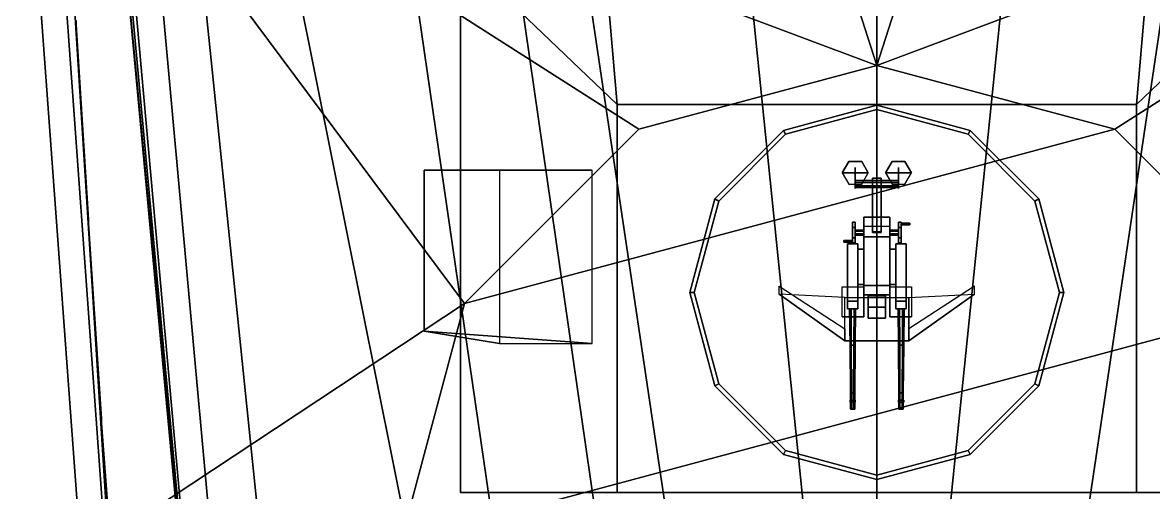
# Model space of a CAD drawing. Header units: millimetres. Extents: x -12 to 12, y -117 to 93.
# Drawn here: x -9.87 to 3.19, y -43.46 to -38.03 of the extents above; entities that cross this region are included whole.
import ezdxf

# ---------------------------------------------------------------- set-up
doc = ezdxf.new("R2010")
doc.units = ezdxf.units.MM
doc.header["$MEASUREMENT"] = 0
for name, color, linetype in [('barrel', 1, 'Continuous'), ('railings', 6, 'Continuous'), ('sleeve', 5, 'Continuous'), ('supersctucture', 3, 'Continuous'), ('turret', 2, 'Continuous')]:
    doc.layers.add(name, color=color, linetype=linetype)

msp = doc.modelspace()

# ---------------------------------------------------------------- linework, layer by layer
for points in [[(-9.87, -34.99, 5.92), (-9.87, -34.99, 5.72), (-9.21, -44, 5.72), (-9.21, -44, 5.92)], [(-9.87, -34.99, 5.72), (-9.57, -34.99, 4.67), (-8.92, -44, 4.67), (-9.21, -44, 5.72)], [(-9.45, -34.99, 6.25), (-9.87, -34.99, 5.92), (-9.21, -44, 5.92), (-8.88, -44, 6.3)], [(-9.57, -34.99, 4.67), (-8.82, -34.99, 1.34), (-8.01, -44, 1.34), (-8.92, -44, 4.67)], [(-8.9, -34.99, -0.78), (-8.51, -34.99, -2.42), (-7.69, -44, -1.9), (-8.06, -44, -0.54)], [(-8.9, -34.99, -0.05), (-8.9, -34.99, -0.78), (-8.06, -44, -0.54), (-8.06, -44, 0.14)], [(-8.9, -34.99, 0.39), (-8.9, -34.99, -0.05), (-8.06, -44, 0.14), (-8.05, -44, 0.39)], [(-8.87, -34.99, 0.7), (-8.9, -34.99, 0.39), (-8.05, -44, 0.39), (-8.04, -44, 0.7)], [(-8.82, -34.99, 1.03), (-8.87, -34.99, 0.7), (-8.04, -44, 0.7), (-8.01, -44, 0.95)], [(-8.82, -34.99, 1.34), (-8.82, -34.99, 1.03), (-8.01, -44, 0.95), (-8.01, -44, 1.34)], [(-8.51, -34.99, -2.42), (-8.05, -34.99, -3.36), (-7.12, -44, -3.1), (-7.69, -44, -1.9)], [(-8.05, -34.99, -3.36), (-7.22, -34.99, -4.42), (-5.41, -44, -4.71), (-7.12, -44, -3.1)], [(-7.22, -34.99, -4.42), (-5.72, -34.99, -5.46), (-4.41, -44, -5.73), (-5.41, -44, -4.71)], [(-5.72, -34.99, -5.46), (-4.51, -34.99, -6.11), (-3.21, -44, -6.18), (-4.41, -44, -5.73)], [(-4.51, -34.99, -6.11), (-3.73, -34.99, -6.39), (-2.39, -44, -6.27), (-3.21, -44, -6.18)], [(-3.73, -34.99, -6.39), (-1.73, -34.99, -6.88), (-0.81, -44, -6.98), (-2.39, -44, -6.27)], [(0, -44, -7.11), (-0.81, -44, -6.98), (-1.73, -34.99, -6.88), (0, -34.99, -7.11)], [(0, -34.99, -7.11), (1.73, -34.99, -6.88), (0.81, -44, -6.98), (0, -44, -7.11)], [(2.39, -44, -6.27), (0.81, -44, -6.98), (1.73, -34.99, -6.88), (3.73, -34.99, -6.39)], [(3.21, -44, -6.18), (2.39, -44, -6.27), (3.73, -34.99, -6.39), (4.51, -34.99, -6.11)], [(0, -38.53, 7.41), (-2.75, -39.267, 7.41), (-4.763, -41.28, 7.41), (2.75, -39.267, 7.41)], [(0, -38.53, 6.27), (-2.75, -39.267, 6.28), (-2.75, -39.267, 7.41), (0, -38.53, 7.41)], [(2.75, -39.267, 6.28), (0, -38.53, 6.27), (0, -38.53, 7.41), (2.75, -39.267, 7.41)], [(2.75, -39.267, 7.41), (-4.763, -41.28, 7.41), (-5.5, -44.03, 7.41), (4.763, -41.28, 7.41)], [(-2.75, -39.267, 6.28), (-4.763, -41.28, 6.29), (-4.763, -41.28, 7.41), (-2.75, -39.267, 7.41)], [(4.763, -41.28, 6.29), (2.75, -39.267, 6.28), (2.75, -39.267, 7.41), (4.763, -41.28, 7.41)], [(-4.763, -41.28, 6.29), (-5.5, -44.03, 6.31), (-5.5, -44.03, 7.41), (-4.763, -41.28, 7.41)], [(4.763, -41.28, 7.41), (-5.5, -44.03, 7.41), (-4.763, -46.78, 7.41), (5.5, -44.03, 7.41)]]:
    msp.add_3dface(points)
at = {"layer": 'barrel'}
for points in [[(-0.31, -41.76, 11.38), (-0.295, -41.76, 11.406), (-0.298, -41.34, 11.41), (-0.315, -41.34, 11.38)], [(-0.295, -41.76, 11.354), (-0.31, -41.76, 11.38), (-0.315, -41.34, 11.38), (-0.298, -41.34, 11.35)], [(-0.295, -41.76, 11.634), (-0.31, -41.76, 11.66), (-0.315, -41.34, 11.66), (-0.298, -41.34, 11.63)], [(-0.31, -41.76, 11.66), (-0.295, -41.76, 11.686), (-0.298, -41.34, 11.69), (-0.315, -41.34, 11.66)], [(-0.265, -41.76, 11.354), (-0.295, -41.76, 11.354), (-0.298, -41.34, 11.35), (-0.263, -41.34, 11.35)], [(-0.295, -41.76, 11.406), (-0.265, -41.76, 11.406), (-0.263, -41.34, 11.41), (-0.298, -41.34, 11.41)], [(-0.295, -41.76, 11.686), (-0.265, -41.76, 11.686), (-0.263, -41.34, 11.69), (-0.298, -41.34, 11.69)], [(-0.265, -41.76, 11.634), (-0.295, -41.76, 11.634), (-0.298, -41.34, 11.63), (-0.263, -41.34, 11.63)], [(-0.265, -41.76, 11.406), (-0.25, -41.76, 11.38), (-0.245, -41.34, 11.38), (-0.263, -41.34, 11.41)], [(-0.25, -41.76, 11.38), (-0.265, -41.76, 11.354), (-0.263, -41.34, 11.35), (-0.245, -41.34, 11.38)], [(-0.25, -41.76, 11.66), (-0.265, -41.76, 11.634), (-0.263, -41.34, 11.63), (-0.245, -41.34, 11.66)], [(-0.265, -41.76, 11.686), (-0.25, -41.76, 11.66), (-0.245, -41.34, 11.66), (-0.263, -41.34, 11.69)], [(0.265, -41.76, 11.354), (0.25, -41.76, 11.38), (0.245, -41.34, 11.38), (0.262, -41.34, 11.35)], [(0.25, -41.76, 11.38), (0.265, -41.76, 11.406), (0.262, -41.34, 11.41), (0.245, -41.34, 11.38)], [(0.265, -41.76, 11.634), (0.25, -41.76, 11.66), (0.245, -41.34, 11.66), (0.262, -41.34, 11.63)], [(0.25, -41.76, 11.66), (0.265, -41.76, 11.686), (0.262, -41.34, 11.69), (0.245, -41.34, 11.66)], [(0.265, -41.76, 11.406), (0.295, -41.76, 11.406), (0.297, -41.34, 11.41), (0.262, -41.34, 11.41)], [(0.295, -41.76, 11.354), (0.265, -41.76, 11.354), (0.262, -41.34, 11.35), (0.297, -41.34, 11.35)], [(0.265, -41.76, 11.686), (0.295, -41.76, 11.686), (0.297, -41.34, 11.69), (0.262, -41.34, 11.69)], [(0.295, -41.76, 11.634), (0.265, -41.76, 11.634), (0.262, -41.34, 11.63), (0.297, -41.34, 11.63)], [(0.31, -41.76, 11.38), (0.295, -41.76, 11.354), (0.297, -41.34, 11.35), (0.315, -41.34, 11.38)], [(0.295, -41.76, 11.406), (0.31, -41.76, 11.38), (0.315, -41.34, 11.38), (0.297, -41.34, 11.41)], [(0.31, -41.76, 11.66), (0.295, -41.76, 11.634), (0.297, -41.34, 11.63), (0.315, -41.34, 11.66)], [(0.295, -41.76, 11.686), (0.31, -41.76, 11.66), (0.315, -41.34, 11.66), (0.297, -41.34, 11.69)], [(-0.295, -41.76, 11.406), (-0.31, -41.76, 11.38), (-0.305, -42.31, 11.38), (-0.293, -42.31, 11.402)], [(-0.31, -41.76, 11.38), (-0.295, -41.76, 11.354), (-0.293, -42.31, 11.358), (-0.305, -42.31, 11.38)], [(-0.31, -41.76, 11.66), (-0.295, -41.76, 11.634), (-0.293, -42.31, 11.638), (-0.305, -42.31, 11.66)], [(-0.295, -41.76, 11.686), (-0.31, -41.76, 11.66), (-0.305, -42.31, 11.66), (-0.293, -42.31, 11.682)], [(-0.295, -41.76, 11.354), (-0.265, -41.76, 11.354), (-0.268, -42.31, 11.358), (-0.293, -42.31, 11.358)], [(-0.265, -41.76, 11.406), (-0.295, -41.76, 11.406), (-0.293, -42.31, 11.402), (-0.268, -42.31, 11.402)], [(-0.265, -41.76, 11.686), (-0.295, -41.76, 11.686), (-0.293, -42.31, 11.682), (-0.268, -42.31, 11.682)], [(-0.295, -41.76, 11.634), (-0.265, -41.76, 11.634), (-0.268, -42.31, 11.638), (-0.293, -42.31, 11.638)], [(-0.25, -41.76, 11.38), (-0.265, -41.76, 11.406), (-0.268, -42.31, 11.402), (-0.255, -42.31, 11.38)], [(-0.265, -41.76, 11.354), (-0.25, -41.76, 11.38), (-0.255, -42.31, 11.38), (-0.268, -42.31, 11.358)], [(-0.265, -41.76, 11.634), (-0.25, -41.76, 11.66), (-0.255, -42.31, 11.66), (-0.268, -42.31, 11.638)], [(-0.25, -41.76, 11.66), (-0.265, -41.76, 11.686), (-0.268, -42.31, 11.682), (-0.255, -42.31, 11.66)], [(0.25, -41.76, 11.38), (0.265, -41.76, 11.354), (0.267, -42.31, 11.358), (0.255, -42.31, 11.38)], [(0.265, -41.76, 11.406), (0.25, -41.76, 11.38), (0.255, -42.31, 11.38), (0.267, -42.31, 11.402)], [(0.25, -41.76, 11.66), (0.265, -41.76, 11.634), (0.267, -42.31, 11.638), (0.255, -42.31, 11.66)], [(0.265, -41.76, 11.686), (0.25, -41.76, 11.66), (0.255, -42.31, 11.66), (0.267, -42.31, 11.682)], [(0.295, -41.76, 11.406), (0.265, -41.76, 11.406), (0.267, -42.31, 11.402), (0.292, -42.31, 11.402)], [(0.265, -41.76, 11.354), (0.295, -41.76, 11.354), (0.292, -42.31, 11.358), (0.267, -42.31, 11.358)], [(0.295, -41.76, 11.686), (0.265, -41.76, 11.686), (0.267, -42.31, 11.682), (0.292, -42.31, 11.682)], [(0.265, -41.76, 11.634), (0.295, -41.76, 11.634), (0.292, -42.31, 11.638), (0.267, -42.31, 11.638)], [(0.295, -41.76, 11.354), (0.31, -41.76, 11.38), (0.305, -42.31, 11.38), (0.292, -42.31, 11.358)], [(0.31, -41.76, 11.38), (0.295, -41.76, 11.406), (0.292, -42.31, 11.402), (0.305, -42.31, 11.38)], [(0.295, -41.76, 11.634), (0.31, -41.76, 11.66), (0.305, -42.31, 11.66), (0.292, -42.31, 11.638)], [(0.31, -41.76, 11.66), (0.295, -41.76, 11.686), (0.292, -42.31, 11.682), (0.305, -42.31, 11.66)], [(-0.305, -42.5, 11.38), (-0.293, -42.5, 11.402), (-0.293, -42.31, 11.402), (-0.305, -42.31, 11.38)], [(-0.293, -42.5, 11.358), (-0.305, -42.5, 11.38), (-0.305, -42.31, 11.38), (-0.293, -42.31, 11.358)], [(-0.293, -42.5, 11.638), (-0.305, -42.5, 11.66), (-0.305, -42.31, 11.66), (-0.293, -42.31, 11.638)], [(-0.305, -42.5, 11.66), (-0.293, -42.5, 11.682), (-0.293, -42.31, 11.682), (-0.305, -42.31, 11.66)], [(-0.268, -42.5, 11.358), (-0.293, -42.5, 11.358), (-0.293, -42.31, 11.358), (-0.268, -42.31, 11.358)], [(-0.293, -42.5, 11.402), (-0.268, -42.5, 11.402), (-0.268, -42.31, 11.402), (-0.293, -42.31, 11.402)], [(-0.293, -42.5, 11.682), (-0.268, -42.5, 11.682), (-0.268, -42.31, 11.682), (-0.293, -42.31, 11.682)], [(-0.268, -42.5, 11.638), (-0.293, -42.5, 11.638), (-0.293, -42.31, 11.638), (-0.268, -42.31, 11.638)], [(-0.268, -42.5, 11.402), (-0.255, -42.5, 11.38), (-0.255, -42.31, 11.38), (-0.268, -42.31, 11.402)], [(-0.255, -42.5, 11.38), (-0.268, -42.5, 11.358), (-0.268, -42.31, 11.358), (-0.255, -42.31, 11.38)], [(-0.255, -42.5, 11.66), (-0.268, -42.5, 11.638), (-0.268, -42.31, 11.638), (-0.255, -42.31, 11.66)], [(-0.268, -42.5, 11.682), (-0.255, -42.5, 11.66), (-0.255, -42.31, 11.66), (-0.268, -42.31, 11.682)], [(0.267, -42.5, 11.358), (0.255, -42.5, 11.38), (0.255, -42.31, 11.38), (0.267, -42.31, 11.358)], [(0.255, -42.5, 11.38), (0.267, -42.5, 11.402), (0.267, -42.31, 11.402), (0.255, -42.31, 11.38)], [(0.267, -42.5, 11.638), (0.255, -42.5, 11.66), (0.255, -42.31, 11.66), (0.267, -42.31, 11.638)], [(0.255, -42.5, 11.66), (0.267, -42.5, 11.682), (0.267, -42.31, 11.682), (0.255, -42.31, 11.66)], [(0.267, -42.5, 11.402), (0.292, -42.5, 11.402), (0.292, -42.31, 11.402), (0.267, -42.31, 11.402)], [(0.292, -42.5, 11.358), (0.267, -42.5, 11.358), (0.267, -42.31, 11.358), (0.292, -42.31, 11.358)], [(0.267, -42.5, 11.682), (0.292, -42.5, 11.682), (0.292, -42.31, 11.682), (0.267, -42.31, 11.682)], [(0.292, -42.5, 11.638), (0.267, -42.5, 11.638), (0.267, -42.31, 11.638), (0.292, -42.31, 11.638)], [(0.305, -42.5, 11.38), (0.292, -42.5, 11.358), (0.292, -42.31, 11.358), (0.305, -42.31, 11.38)], [(0.292, -42.5, 11.402), (0.305, -42.5, 11.38), (0.305, -42.31, 11.38), (0.292, -42.31, 11.402)], [(0.305, -42.5, 11.66), (0.292, -42.5, 11.638), (0.292, -42.31, 11.638), (0.305, -42.31, 11.66)], [(0.292, -42.5, 11.682), (0.305, -42.5, 11.66), (0.305, -42.31, 11.66), (0.292, -42.31, 11.682)], [(-0.31, -42.42, 11.38), (-0.295, -42.42, 11.406), (-0.295, -42.395, 11.406), (-0.31, -42.395, 11.38)], [(-0.295, -42.395, 11.406), (-0.265, -42.395, 11.406), (-0.25, -42.395, 11.38), (-0.31, -42.395, 11.38)], [(-0.295, -42.42, 11.354), (-0.31, -42.42, 11.38), (-0.31, -42.395, 11.38), (-0.295, -42.395, 11.354)], [(-0.31, -42.395, 11.38), (-0.25, -42.395, 11.38), (-0.265, -42.395, 11.354), (-0.295, -42.395, 11.354)], [(-0.31, -42.395, 11.66), (-0.25, -42.395, 11.66), (-0.265, -42.395, 11.634), (-0.295, -42.395, 11.634)], [(-0.295, -42.42, 11.634), (-0.31, -42.42, 11.66), (-0.31, -42.395, 11.66), (-0.295, -42.395, 11.634)], [(-0.295, -42.395, 11.686), (-0.265, -42.395, 11.686), (-0.25, -42.395, 11.66), (-0.31, -42.395, 11.66)], [(-0.31, -42.42, 11.66), (-0.295, -42.42, 11.686), (-0.295, -42.395, 11.686), (-0.31, -42.395, 11.66)], [(-0.31, -42.42, 11.38), (-0.25, -42.42, 11.38), (-0.265, -42.42, 11.406), (-0.295, -42.42, 11.406)], [(-0.295, -42.42, 11.354), (-0.265, -42.42, 11.354), (-0.25, -42.42, 11.38), (-0.31, -42.42, 11.38)], [(-0.295, -42.42, 11.634), (-0.265, -42.42, 11.634), (-0.25, -42.42, 11.66), (-0.31, -42.42, 11.66)], [(-0.31, -42.42, 11.66), (-0.25, -42.42, 11.66), (-0.265, -42.42, 11.686), (-0.295, -42.42, 11.686)], [(-0.265, -42.42, 11.354), (-0.295, -42.42, 11.354), (-0.295, -42.395, 11.354), (-0.265, -42.395, 11.354)], [(-0.295, -42.42, 11.406), (-0.265, -42.42, 11.406), (-0.265, -42.395, 11.406), (-0.295, -42.395, 11.406)], [(-0.295, -42.42, 11.686), (-0.265, -42.42, 11.686), (-0.265, -42.395, 11.686), (-0.295, -42.395, 11.686)], [(-0.265, -42.42, 11.634), (-0.295, -42.42, 11.634), (-0.295, -42.395, 11.634), (-0.265, -42.395, 11.634)], [(-0.265, -42.42, 11.406), (-0.25, -42.42, 11.38), (-0.25, -42.395, 11.38), (-0.265, -42.395, 11.406)], [(-0.25, -42.42, 11.38), (-0.265, -42.42, 11.354), (-0.265, -42.395, 11.354), (-0.25, -42.395, 11.38)], [(-0.25, -42.42, 11.66), (-0.265, -42.42, 11.634), (-0.265, -42.395, 11.634), (-0.25, -42.395, 11.66)], [(-0.265, -42.42, 11.686), (-0.25, -42.42, 11.66), (-0.25, -42.395, 11.66), (-0.265, -42.395, 11.686)], [(0.25, -42.395, 11.38), (0.31, -42.395, 11.38), (0.295, -42.395, 11.354), (0.265, -42.395, 11.354)], [(0.265, -42.42, 11.354), (0.25, -42.42, 11.38), (0.25, -42.395, 11.38), (0.265, -42.395, 11.354)], [(0.265, -42.395, 11.406), (0.295, -42.395, 11.406), (0.31, -42.395, 11.38), (0.25, -42.395, 11.38)], [(0.25, -42.42, 11.38), (0.265, -42.42, 11.406), (0.265, -42.395, 11.406), (0.25, -42.395, 11.38)], [(0.265, -42.42, 11.634), (0.25, -42.42, 11.66), (0.25, -42.395, 11.66), (0.265, -42.395, 11.634)], [(0.25, -42.395, 11.66), (0.31, -42.395, 11.66), (0.295, -42.395, 11.634), (0.265, -42.395, 11.634)], [(0.25, -42.42, 11.66), (0.265, -42.42, 11.686), (0.265, -42.395, 11.686), (0.25, -42.395, 11.66)], [(0.265, -42.395, 11.686), (0.295, -42.395, 11.686), (0.31, -42.395, 11.66), (0.25, -42.395, 11.66)], [(0.265, -42.42, 11.354), (0.295, -42.42, 11.354), (0.31, -42.42, 11.38), (0.25, -42.42, 11.38)], [(0.25, -42.42, 11.38), (0.31, -42.42, 11.38), (0.295, -42.42, 11.406), (0.265, -42.42, 11.406)], [(0.265, -42.42, 11.634), (0.295, -42.42, 11.634), (0.31, -42.42, 11.66), (0.25, -42.42, 11.66)], [(0.25, -42.42, 11.66), (0.31, -42.42, 11.66), (0.295, -42.42, 11.686), (0.265, -42.42, 11.686)], [(0.265, -42.42, 11.406), (0.295, -42.42, 11.406), (0.295, -42.395, 11.406), (0.265, -42.395, 11.406)], [(0.295, -42.42, 11.354), (0.265, -42.42, 11.354), (0.265, -42.395, 11.354), (0.295, -42.395, 11.354)], [(0.265, -42.42, 11.686), (0.295, -42.42, 11.686), (0.295, -42.395, 11.686), (0.265, -42.395, 11.686)], [(0.295, -42.42, 11.634), (0.265, -42.42, 11.634), (0.265, -42.395, 11.634), (0.295, -42.395, 11.634)], [(0.31, -42.42, 11.38), (0.295, -42.42, 11.354), (0.295, -42.395, 11.354), (0.31, -42.395, 11.38)], [(0.295, -42.42, 11.406), (0.31, -42.42, 11.38), (0.31, -42.395, 11.38), (0.295, -42.395, 11.406)], [(0.31, -42.42, 11.66), (0.295, -42.42, 11.634), (0.295, -42.395, 11.634), (0.31, -42.395, 11.66)], [(0.295, -42.42, 11.686), (0.31, -42.42, 11.66), (0.31, -42.395, 11.66), (0.295, -42.395, 11.686)], [(-0.305, -42.5, 11.38), (-0.255, -42.5, 11.38), (-0.268, -42.5, 11.402), (-0.293, -42.5, 11.402)], [(-0.293, -42.5, 11.358), (-0.268, -42.5, 11.358), (-0.255, -42.5, 11.38), (-0.305, -42.5, 11.38)], [(-0.293, -42.5, 11.638), (-0.268, -42.5, 11.638), (-0.255, -42.5, 11.66), (-0.305, -42.5, 11.66)], [(-0.305, -42.5, 11.66), (-0.255, -42.5, 11.66), (-0.268, -42.5, 11.682), (-0.293, -42.5, 11.682)], [(0.267, -42.5, 11.358), (0.292, -42.5, 11.358), (0.305, -42.5, 11.38), (0.255, -42.5, 11.38)], [(0.255, -42.5, 11.38), (0.305, -42.5, 11.38), (0.292, -42.5, 11.402), (0.267, -42.5, 11.402)], [(0.267, -42.5, 11.638), (0.292, -42.5, 11.638), (0.305, -42.5, 11.66), (0.255, -42.5, 11.66)], [(0.255, -42.5, 11.66), (0.305, -42.5, 11.66), (0.292, -42.5, 11.682), (0.267, -42.5, 11.682)]]:
    msp.add_3dface(points, dxfattribs=at)
at = {"layer": 'railings'}
for points in [[(-9.25, -38.06, 7.45), (-9.25, -38.01, 7.45), (-9.25, -38.01, 6.27), (-9.25, -38.06, 6.27)], [(-9.25, -38.06, 6.27), (-9.25, -38.01, 6.27), (-9.25, -38.01, 7.45), (-9.25, -38.06, 7.45)], [(-9.11, -40.31, 7.41), (-9.11, -40.31, 7.46), (-9.25, -38.06, 7.45), (-9.25, -38.06, 7.4)], [(-9.25, -38.06, 7.4), (-9.25, -38.06, 7.45), (-9.11, -40.31, 7.46), (-9.11, -40.31, 7.41)], [(-9.25, -38.06, 6.88), (-9.25, -38.06, 6.93), (-9.11, -40.31, 6.94), (-9.11, -40.31, 6.89)], [(-9.11, -40.31, 6.89), (-9.11, -40.31, 6.94), (-9.25, -38.06, 6.93), (-9.25, -38.06, 6.88)], [(-9.11, -40.36, 7.46), (-9.11, -40.31, 7.46), (-9.11, -40.31, 6.28), (-9.11, -40.36, 6.28)], [(-9.11, -40.36, 6.28), (-9.11, -40.31, 6.28), (-9.11, -40.31, 7.46), (-9.11, -40.36, 7.46)], [(-8.96, -42.61, 7.42), (-8.96, -42.61, 7.47), (-9.11, -40.36, 7.46), (-9.11, -40.36, 7.41)], [(-9.11, -40.36, 7.41), (-9.11, -40.36, 7.46), (-8.96, -42.61, 7.47), (-8.96, -42.61, 7.42)], [(-9.11, -40.36, 6.89), (-9.11, -40.36, 6.94), (-8.96, -42.61, 6.95), (-8.96, -42.61, 6.9)], [(-8.96, -42.61, 6.9), (-8.96, -42.61, 6.95), (-9.11, -40.36, 6.94), (-9.11, -40.36, 6.89)], [(-8.96, -42.66, 7.47), (-8.96, -42.61, 7.47), (-8.96, -42.61, 6.29), (-8.96, -42.66, 6.29)], [(-8.96, -42.66, 6.29), (-8.96, -42.61, 6.29), (-8.96, -42.61, 7.47), (-8.96, -42.66, 7.47)], [(-8.79, -44.91, 7.44), (-8.79, -44.91, 7.49), (-8.96, -42.66, 7.47), (-8.96, -42.66, 7.42)], [(-8.96, -42.66, 7.42), (-8.96, -42.66, 7.47), (-8.79, -44.91, 7.49), (-8.79, -44.91, 7.44)], [(-8.96, -42.66, 6.9), (-8.96, -42.66, 6.95), (-8.79, -44.91, 6.97), (-8.79, -44.91, 6.92)], [(-8.79, -44.91, 6.92), (-8.79, -44.91, 6.97), (-8.96, -42.66, 6.95), (-8.96, -42.66, 6.9)]]:
    msp.add_3dface(points, dxfattribs=at)
at = {"layer": 'sleeve'}
for points in [[(-0.25, -40.4, 11.804), (-0.25, -40.34, 11.7), (-0.28, -40.34, 11.7), (-0.28, -40.4, 11.804)], [(-0.28, -40.52, 11.596), (-0.28, -40.4, 11.804), (-0.28, -40.34, 11.7), (-0.28, -40.4, 11.596)], [(-0.25, -40.34, 11.7), (-0.25, -40.4, 11.596), (-0.28, -40.4, 11.596), (-0.28, -40.34, 11.7)], [(-0.25, -40.4, 11.596), (-0.25, -40.34, 11.7), (-0.25, -40.4, 11.804), (-0.25, -40.52, 11.596)], [(0.25, -40.34, 11.7), (0.25, -40.4, 11.804), (0.28, -40.4, 11.804), (0.28, -40.34, 11.7)], [(0.25, -40.4, 11.596), (0.25, -40.34, 11.7), (0.28, -40.34, 11.7), (0.28, -40.4, 11.596)], [(0.25, -40.4, 11.596), (0.25, -40.52, 11.804), (0.25, -40.4, 11.804), (0.25, -40.34, 11.7)], [(0.28, -40.34, 11.7), (0.28, -40.4, 11.804), (0.28, -40.52, 11.804), (0.28, -40.4, 11.596)], [(0.28, -40.35, 11.7), (0.28, -40.36, 11.71), (0.38, -40.36, 11.71), (0.38, -40.35, 11.7)], [(0.28, -40.36, 11.69), (0.28, -40.35, 11.7), (0.38, -40.35, 11.7), (0.38, -40.36, 11.69)], [(0.28, -40.36, 11.71), (0.28, -40.37, 11.7), (0.38, -40.37, 11.7), (0.38, -40.36, 11.71)], [(0.28, -40.37, 11.7), (0.28, -40.36, 11.69), (0.38, -40.36, 11.69), (0.38, -40.37, 11.7)], [(0.38, -40.35, 11.7), (0.38, -40.36, 11.71), (0.38, -40.37, 11.7), (0.38, -40.36, 11.69)], [(-0.25, -40.52, 11.804), (-0.25, -40.4, 11.804), (-0.28, -40.4, 11.804), (-0.28, -40.52, 11.804)], [(-0.25, -40.4, 11.596), (-0.25, -40.52, 11.596), (-0.28, -40.52, 11.596), (-0.28, -40.4, 11.596)], [(-0.28, -40.58, 11.7), (-0.28, -40.52, 11.804), (-0.28, -40.4, 11.804), (-0.28, -40.52, 11.596)], [(-0.25, -40.52, 11.596), (-0.25, -40.4, 11.804), (-0.25, -40.52, 11.804), (-0.25, -40.58, 11.7)], [(-0.15, -40.43, 11.7), (-0.15, -40.445, 11.674), (-0.25, -40.445, 11.674), (-0.25, -40.43, 11.7)], [(-0.15, -40.445, 11.726), (-0.15, -40.43, 11.7), (-0.25, -40.43, 11.7), (-0.25, -40.445, 11.726)], [(-0.15, -40.445, 11.674), (-0.15, -40.475, 11.674), (-0.25, -40.475, 11.674), (-0.25, -40.445, 11.674)], [(-0.15, -40.475, 11.726), (-0.15, -40.445, 11.726), (-0.25, -40.445, 11.726), (-0.25, -40.475, 11.726)], [(-0.15, -40.475, 11.674), (-0.15, -40.49, 11.7), (-0.25, -40.49, 11.7), (-0.25, -40.475, 11.674)], [(-0.15, -40.49, 11.7), (-0.15, -40.475, 11.726), (-0.25, -40.475, 11.726), (-0.25, -40.49, 11.7)], [(-0.15, -41.431, 11.245), (-0.15, -41.085, 10.899), (-0.15, -40.42, 11.2), (-0.15, -40.42, 11.245)], [(-0.15, -41.43, 11.735), (-0.15, -41.431, 11.245), (-0.15, -40.42, 11.245), (-0.15, -40.42, 11.735)], [(0.15, -41.431, 11.245), (0.15, -41.085, 10.899), (0.15, -40.42, 11.2), (0.15, -40.42, 11.245)], [(0.15, -41.43, 11.735), (0.15, -41.431, 11.245), (0.15, -40.42, 11.245), (0.15, -40.42, 11.735)], [(0.15, -40.43, 11.7), (0.15, -40.445, 11.726), (0.25, -40.445, 11.726), (0.25, -40.43, 11.7)], [(0.15, -40.445, 11.674), (0.15, -40.43, 11.7), (0.25, -40.43, 11.7), (0.25, -40.445, 11.674)], [(0.15, -40.445, 11.726), (0.15, -40.475, 11.726), (0.25, -40.475, 11.726), (0.25, -40.445, 11.726)], [(0.15, -40.475, 11.674), (0.15, -40.445, 11.674), (0.25, -40.445, 11.674), (0.25, -40.475, 11.674)], [(0.15, -40.475, 11.726), (0.15, -40.49, 11.7), (0.25, -40.49, 11.7), (0.25, -40.475, 11.726)], [(0.15, -40.49, 11.7), (0.15, -40.475, 11.674), (0.25, -40.475, 11.674), (0.25, -40.49, 11.7)], [(0.25, -40.4, 11.804), (0.25, -40.52, 11.804), (0.28, -40.52, 11.804), (0.28, -40.4, 11.804)], [(0.25, -40.52, 11.596), (0.25, -40.4, 11.596), (0.28, -40.4, 11.596), (0.28, -40.52, 11.596)], [(0.25, -40.52, 11.596), (0.25, -40.58, 11.7), (0.25, -40.52, 11.804), (0.25, -40.4, 11.596)], [(0.28, -40.4, 11.596), (0.28, -40.52, 11.804), (0.28, -40.58, 11.7), (0.28, -40.52, 11.596)], [(-0.38, -40.57, 11.7), (-0.38, -40.56, 11.71), (-0.38, -40.55, 11.7), (-0.38, -40.56, 11.69)], [(-0.28, -40.55, 11.7), (-0.28, -40.56, 11.69), (-0.38, -40.56, 11.69), (-0.38, -40.55, 11.7)], [(-0.28, -40.56, 11.71), (-0.28, -40.55, 11.7), (-0.38, -40.55, 11.7), (-0.38, -40.56, 11.71)], [(-0.28, -40.56, 11.69), (-0.28, -40.57, 11.7), (-0.38, -40.57, 11.7), (-0.38, -40.56, 11.69)], [(-0.28, -40.57, 11.7), (-0.28, -40.56, 11.71), (-0.38, -40.56, 11.71), (-0.38, -40.57, 11.7)], [(-0.34, -40.59, 11.45), (-0.34, -40.59, 11.3), (-0.34, -41.25, 11.3), (-0.34, -41.25, 11.45)], [(-0.22, -40.59, 11.45), (-0.22, -40.59, 11.3), (-0.34, -40.59, 11.3), (-0.34, -40.59, 11.45)], [(-0.34, -41.25, 11.3), (-0.34, -40.59, 11.3), (-0.22, -40.59, 11.3), (-0.22, -41.25, 11.3)], [(-0.22, -41.25, 11.45), (-0.22, -40.59, 11.45), (-0.34, -40.59, 11.45), (-0.34, -41.25, 11.45)], [(-0.22, -41.25, 11.73), (-0.22, -40.59, 11.73), (-0.34, -40.59, 11.73), (-0.34, -41.25, 11.73)], [(-0.34, -41.25, 11.58), (-0.34, -40.59, 11.58), (-0.22, -40.59, 11.58), (-0.22, -41.25, 11.58)], [(-0.22, -40.59, 11.73), (-0.22, -40.59, 11.58), (-0.34, -40.59, 11.58), (-0.34, -40.59, 11.73)], [(-0.34, -40.59, 11.73), (-0.34, -40.59, 11.58), (-0.34, -41.25, 11.58), (-0.34, -41.25, 11.73)], [(-0.25, -40.58, 11.7), (-0.25, -40.52, 11.804), (-0.28, -40.52, 11.804), (-0.28, -40.58, 11.7)], [(-0.25, -40.52, 11.596), (-0.25, -40.58, 11.7), (-0.28, -40.58, 11.7), (-0.28, -40.52, 11.596)], [(-0.22, -41.25, 11.3), (-0.22, -40.59, 11.3), (-0.22, -40.59, 11.45), (-0.22, -41.25, 11.45)], [(-0.22, -41.25, 11.58), (-0.22, -40.59, 11.58), (-0.22, -40.59, 11.73), (-0.22, -41.25, 11.73)], [(0.34, -41.25, 11.45), (0.34, -40.59, 11.45), (0.22, -40.59, 11.45), (0.22, -41.25, 11.45)], [(0.22, -41.25, 11.3), (0.22, -40.59, 11.3), (0.34, -40.59, 11.3), (0.34, -41.25, 11.3)], [(0.34, -40.59, 11.45), (0.34, -40.59, 11.3), (0.22, -40.59, 11.3), (0.22, -40.59, 11.45)], [(0.22, -40.59, 11.45), (0.22, -40.59, 11.3), (0.22, -41.25, 11.3), (0.22, -41.25, 11.45)], [(0.34, -41.25, 11.73), (0.34, -40.59, 11.73), (0.22, -40.59, 11.73), (0.22, -41.25, 11.73)], [(0.22, -41.25, 11.58), (0.22, -40.59, 11.58), (0.34, -40.59, 11.58), (0.34, -41.25, 11.58)], [(0.22, -40.59, 11.73), (0.22, -40.59, 11.58), (0.22, -41.25, 11.58), (0.22, -41.25, 11.73)], [(0.34, -40.59, 11.73), (0.34, -40.59, 11.58), (0.22, -40.59, 11.58), (0.22, -40.59, 11.73)], [(0.25, -40.52, 11.804), (0.25, -40.58, 11.7), (0.28, -40.58, 11.7), (0.28, -40.52, 11.804)], [(0.25, -40.58, 11.7), (0.25, -40.52, 11.596), (0.28, -40.52, 11.596), (0.28, -40.58, 11.7)], [(0.34, -41.25, 11.3), (0.34, -40.59, 11.3), (0.34, -40.59, 11.45), (0.34, -41.25, 11.45)], [(0.34, -41.25, 11.58), (0.34, -40.59, 11.58), (0.34, -40.59, 11.73), (0.34, -41.25, 11.73)], [(-0.15, -40.65, 11.43), (-0.15, -40.65, 11.32), (-0.22, -40.65, 11.32), (-0.22, -40.65, 11.43)], [(-0.22, -41.06, 11.32), (-0.22, -40.65, 11.32), (-0.15, -40.65, 11.32), (-0.15, -41.06, 11.32)], [(-0.15, -41.06, 11.43), (-0.15, -40.65, 11.43), (-0.22, -40.65, 11.43), (-0.22, -41.06, 11.43)], [(-0.15, -41.06, 11.71), (-0.15, -40.65, 11.71), (-0.22, -40.65, 11.71), (-0.22, -41.06, 11.71)], [(-0.22, -41.06, 11.6), (-0.22, -40.65, 11.6), (-0.15, -40.65, 11.6), (-0.15, -41.06, 11.6)], [(-0.15, -40.65, 11.71), (-0.15, -40.65, 11.6), (-0.22, -40.65, 11.6), (-0.22, -40.65, 11.71)], [(0.22, -40.65, 11.43), (0.22, -40.65, 11.32), (0.15, -40.65, 11.32), (0.15, -40.65, 11.43)], [(0.15, -41.06, 11.32), (0.15, -40.65, 11.32), (0.22, -40.65, 11.32), (0.22, -41.06, 11.32)], [(0.22, -41.06, 11.43), (0.22, -40.65, 11.43), (0.15, -40.65, 11.43), (0.15, -41.06, 11.43)], [(0.22, -41.06, 11.71), (0.22, -40.65, 11.71), (0.15, -40.65, 11.71), (0.15, -41.06, 11.71)], [(0.15, -41.06, 11.6), (0.15, -40.65, 11.6), (0.22, -40.65, 11.6), (0.22, -41.06, 11.6)], [(0.22, -40.65, 11.71), (0.22, -40.65, 11.6), (0.15, -40.65, 11.6), (0.15, -40.65, 11.71)], [(-0.4, -41.431, 11.245), (-0.4, -41.085, 10.899), (-0.15, -41.085, 10.899), (-0.15, -41.431, 11.245)], [(-0.22, -41.06, 11.43), (-0.22, -41.06, 11.32), (-0.15, -41.06, 11.32), (-0.15, -41.06, 11.43)], [(-0.22, -41.06, 11.71), (-0.22, -41.06, 11.6), (-0.15, -41.06, 11.6), (-0.15, -41.06, 11.71)], [(0.15, -41.06, 11.43), (0.15, -41.06, 11.32), (0.22, -41.06, 11.32), (0.22, -41.06, 11.43)], [(0.15, -41.06, 11.71), (0.15, -41.06, 11.6), (0.22, -41.06, 11.6), (0.22, -41.06, 11.71)], [(0.15, -41.431, 11.245), (0.15, -41.085, 10.899), (0.4, -41.085, 10.899), (0.4, -41.431, 11.245)], [(-0.34, -41.25, 11.45), (-0.34, -41.25, 11.3), (-0.34, -41.34, 11.35), (-0.34, -41.34, 11.41)], [(-0.34, -41.34, 11.35), (-0.34, -41.25, 11.3), (-0.22, -41.25, 11.3), (-0.22, -41.34, 11.35)], [(-0.22, -41.34, 11.41), (-0.22, -41.25, 11.45), (-0.34, -41.25, 11.45), (-0.34, -41.34, 11.41)], [(-0.22, -41.34, 11.69), (-0.22, -41.25, 11.73), (-0.34, -41.25, 11.73), (-0.34, -41.34, 11.69)], [(-0.34, -41.34, 11.63), (-0.34, -41.25, 11.58), (-0.22, -41.25, 11.58), (-0.22, -41.34, 11.63)], [(-0.34, -41.25, 11.73), (-0.34, -41.25, 11.58), (-0.34, -41.34, 11.63), (-0.34, -41.34, 11.69)], [(-0.22, -41.34, 11.35), (-0.22, -41.25, 11.3), (-0.22, -41.25, 11.45), (-0.22, -41.34, 11.41)], [(-0.22, -41.34, 11.63), (-0.22, -41.25, 11.58), (-0.22, -41.25, 11.73), (-0.22, -41.34, 11.69)], [(0.34, -41.34, 11.41), (0.34, -41.25, 11.45), (0.22, -41.25, 11.45), (0.22, -41.34, 11.41)], [(0.22, -41.34, 11.35), (0.22, -41.25, 11.3), (0.34, -41.25, 11.3), (0.34, -41.34, 11.35)], [(0.22, -41.25, 11.45), (0.22, -41.25, 11.3), (0.22, -41.34, 11.35), (0.22, -41.34, 11.41)], [(0.34, -41.34, 11.69), (0.34, -41.25, 11.73), (0.22, -41.25, 11.73), (0.22, -41.34, 11.69)], [(0.22, -41.34, 11.63), (0.22, -41.25, 11.58), (0.34, -41.25, 11.58), (0.34, -41.34, 11.63)], [(0.22, -41.25, 11.73), (0.22, -41.25, 11.58), (0.22, -41.34, 11.63), (0.22, -41.34, 11.69)], [(0.34, -41.34, 11.35), (0.34, -41.25, 11.3), (0.34, -41.25, 11.45), (0.34, -41.34, 11.41)], [(0.34, -41.34, 11.63), (0.34, -41.25, 11.58), (0.34, -41.25, 11.73), (0.34, -41.34, 11.69)], [(-0.34, -41.34, 11.41), (-0.34, -41.34, 11.35), (-0.22, -41.34, 11.35), (-0.22, -41.34, 11.41)], [(-0.34, -41.34, 11.69), (-0.34, -41.34, 11.63), (-0.22, -41.34, 11.63), (-0.22, -41.34, 11.69)], [(0.22, -41.34, 11.41), (0.22, -41.34, 11.35), (0.34, -41.34, 11.35), (0.34, -41.34, 11.41)], [(0.22, -41.34, 11.69), (0.22, -41.34, 11.63), (0.34, -41.34, 11.63), (0.34, -41.34, 11.69)], [(-0.4, -41.431, 11.735), (-0.4, -41.431, 11.245), (-0.15, -41.431, 11.245), (-0.15, -41.431, 11.735)], [(0.15, -41.431, 11.735), (0.15, -41.431, 11.245), (0.4, -41.431, 11.245), (0.4, -41.431, 11.735)]]:
    msp.add_3dface(points, dxfattribs=at)
at = {"layer": 'supersctucture'}
for points in [[(-9.45, -34.99, 6.25), (-9.45, -34.99, 6.25), (-2.75, -39.267, 6.28), (0, -38.53, 6.27)], [(-9.45, -34.99, 6.25), (-9.45, -34.99, 6.25), (-4.763, -41.28, 6.29), (-2.75, -39.267, 6.28)], [(-9.45, -34.99, 6.25), (-9.45, -34.99, 6.25), (-8.88, -44, 6.3), (-4.763, -41.28, 6.29)], [(0, -38.53, 6.27), (-1.02, -35.35, 6.26), (-9.45, -34.99, 6.25)], [(9.45, -34.99, 6.25), (9.45, -34.99, 6.25), (0, -38.53, 6.27), (2.75, -39.267, 6.28)], [(9.45, -34.99, 6.25), (1.02, -35.35, 6.26), (0, -38.53, 6.27)], [(9.45, -34.99, 6.25), (9.45, -34.99, 6.25), (2.75, -39.267, 6.28), (4.763, -41.28, 6.29)], [(1.02, -35.35, 6.26), (-1.02, -35.35, 6.26), (0, -38.53, 6.27)], [(-4.763, -41.28, 6.29), (-4.763, -41.28, 6.29), (-8.88, -44, 6.3), (-5.5, -44.03, 6.31)]]:
    msp.add_3dface(points, dxfattribs=at)
at = {"layer": 'turret'}
for points in [[(-3, -38.98, 10.85), (-3.18, -36.88, 10.22), (-4.81, -37.25, 9.15), (-3, -38.98, 10.85)], [(3, -38.98, 10.85), (3.18, -36.88, 10.22), (-3.18, -36.88, 10.22), (-3, -38.98, 10.85)], [(4.81, -37.25, 9.15), (3.18, -36.88, 10.22), (3, -38.98, 10.85)], [(-4.81, -37.25, 9.15), (-4.81, -37.25, 7.41), (-4.81, -43.46, 7.41), (-4.81, -43.46, 9.15)], [(-4.81, -43.46, 7.41), (-4.81, -37.25, 7.41), (4.81, -37.25, 7.41), (4.81, -43.46, 7.41)], [(-3, -38.98, 10.85), (-4.81, -37.25, 9.15), (-4.81, -43.46, 9.15), (-3, -43.46, 10.78)], [(4.81, -43.46, 9.15), (4.81, -37.25, 9.15), (3, -38.98, 10.85), (3, -43.46, 10.78)], [(3, -43.46, 10.78), (3, -38.98, 10.85), (-3, -38.98, 10.85), (-3, -43.46, 10.78)], [(0, -38.99, 10.84), (-1.08, -39.279, 10.84), (-1.08, -39.279, 11.57), (0, -38.99, 11.57)], [(0, -38.99, 11.57), (-1.08, -39.279, 11.57), (-1.055, -39.323, 11.57), (0, -39.04, 11.57)], [(-1.055, -39.323, 10.84), (0, -39.04, 10.84), (0, -39.04, 11.57), (-1.055, -39.323, 11.57)], [(1.08, -39.279, 10.84), (0, -38.99, 10.84), (0, -38.99, 11.57), (1.08, -39.279, 11.57)], [(1.08, -39.279, 11.57), (0, -38.99, 11.57), (0, -39.04, 11.57), (1.055, -39.323, 11.57)], [(0, -39.04, 10.84), (1.055, -39.323, 10.84), (1.055, -39.323, 11.57), (0, -39.04, 11.57)], [(-1.08, -39.279, 10.84), (-1.871, -40.07, 10.83), (-1.871, -40.07, 11.57), (-1.08, -39.279, 11.57)], [(-1.08, -39.279, 11.57), (-1.871, -40.07, 11.57), (-1.827, -40.095, 11.57), (-1.055, -39.323, 11.57)], [(-1.827, -40.095, 10.83), (-1.055, -39.323, 10.84), (-1.055, -39.323, 11.57), (-1.827, -40.095, 11.57)], [(1.871, -40.07, 11.57), (1.08, -39.279, 11.57), (1.055, -39.323, 11.57), (1.827, -40.095, 11.57)], [(1.055, -39.323, 10.84), (1.827, -40.095, 10.83), (1.827, -40.095, 11.57), (1.055, -39.323, 11.57)], [(1.871, -40.07, 10.83), (1.08, -39.279, 10.84), (1.08, -39.279, 11.57), (1.871, -40.07, 11.57)], [(-0.325, -39.64, 11.48), (-0.4, -39.77, 11.48), (-0.4, -39.77, 11.68), (-0.325, -39.64, 11.68)], [(-0.4, -39.77, 11.35), (-0.1, -39.77, 11.35), (-0.175, -39.64, 11.35), (-0.325, -39.64, 11.35)], [(-0.175, -39.64, 11.48), (-0.325, -39.64, 11.48), (-0.325, -39.64, 11.68), (-0.175, -39.64, 11.68)], [(-0.325, -39.64, 11.35), (-0.175, -39.64, 11.35), (-0.175, -39.64, 11.48), (-0.325, -39.64, 11.48)], [(-0.25, -39.81, 11.35), (-0.25, -39.71, 11.35), (-0.25, -39.84, 11.32), (-0.25, -39.95, 11.32)], [(-0.1, -39.77, 11.48), (-0.175, -39.64, 11.48), (-0.175, -39.64, 11.68), (-0.1, -39.77, 11.68)], [(0.175, -39.64, 11.48), (0.1, -39.77, 11.48), (0.1, -39.77, 11.68), (0.175, -39.64, 11.68)], [(0.1, -39.77, 11.35), (0.4, -39.77, 11.35), (0.325, -39.64, 11.35), (0.175, -39.64, 11.35)], [(0.325, -39.64, 11.48), (0.175, -39.64, 11.48), (0.175, -39.64, 11.68), (0.325, -39.64, 11.68)], [(0.175, -39.64, 11.35), (0.325, -39.64, 11.35), (0.325, -39.64, 11.48), (0.175, -39.64, 11.48)], [(0.25, -39.81, 11.35), (0.25, -39.71, 11.35), (0.25, -39.84, 11.32), (0.25, -39.95, 11.32)], [(0.4, -39.77, 11.48), (0.325, -39.64, 11.48), (0.325, -39.64, 11.68), (0.4, -39.77, 11.68)], [(-5.23, -39.74, 10.57), (-5.23, -39.74, 9.57), (-5.23, -41.6, 9.57), (-5.23, -41.6, 10.57)], [(-3.29, -39.74, 10.57), (-4.36, -39.74, 9.57), (-5.23, -39.74, 9.57), (-5.23, -39.74, 10.57)], [(-5.23, -41.6, 9.57), (-5.23, -39.74, 9.57), (-4.36, -39.74, 9.57), (-4.36, -41.74, 9.57)], [(-3.29, -41.74, 10.57), (-3.29, -39.74, 10.57), (-5.23, -39.74, 10.57), (-5.23, -41.6, 10.57)], [(-0.325, -39.9, 11.35), (-0.175, -39.9, 11.35), (-0.1, -39.77, 11.35), (-0.4, -39.77, 11.35)], [(-0.25, -39.95, 11.32), (-0.25, -39.84, 11.32), (-0.25, -39.87, 11.21), (-0.25, -39.94, 11.21)], [(0.05, -40.46, 11.29), (0.05, -39.83, 11.29), (-0.05, -39.83, 11.29), (-0.05, -40.46, 11.29)], [(-0.05, -40.45, 11.19), (-0.05, -39.83, 11.21), (0.05, -39.83, 11.21), (0.05, -40.45, 11.19)], [(-0.05, -39.83, 11.29), (-0.05, -39.83, 11.21), (-0.05, -40.45, 11.19), (-0.05, -40.46, 11.29)], [(0.05, -39.83, 11.29), (0.05, -39.83, 11.21), (-0.05, -39.83, 11.21), (-0.05, -39.83, 11.29)], [(0.05, -40.45, 11.19), (0.05, -39.83, 11.21), (0.05, -39.83, 11.29), (0.05, -40.46, 11.29)], [(0.175, -39.9, 11.35), (0.325, -39.9, 11.35), (0.4, -39.77, 11.35), (0.1, -39.77, 11.35)], [(0.25, -39.95, 11.32), (0.25, -39.84, 11.32), (0.25, -39.87, 11.21), (0.25, -39.94, 11.21)], [(-0.25, -39.88, 11.215), (-0.25, -39.86, 11.25), (0.25, -39.86, 11.25), (0.25, -39.88, 11.215)], [(-0.25, -39.86, 11.25), (-0.25, -39.88, 11.285), (0.25, -39.88, 11.285), (0.25, -39.86, 11.25)], [(-0.25, -39.88, 11.285), (-0.25, -39.92, 11.285), (0.25, -39.92, 11.285), (0.25, -39.88, 11.285)], [(-0.25, -39.92, 11.215), (-0.25, -39.88, 11.215), (0.25, -39.88, 11.215), (0.25, -39.92, 11.215)], [(-0.25, -39.94, 11.25), (-0.25, -39.92, 11.215), (0.25, -39.92, 11.215), (0.25, -39.94, 11.25)], [(-0.25, -39.92, 11.285), (-0.25, -39.94, 11.25), (0.25, -39.94, 11.25), (0.25, -39.92, 11.285)], [(-1.871, -40.07, 10.83), (-2.16, -41.15, 10.81), (-2.16, -41.15, 11.57), (-1.871, -40.07, 11.57)], [(-1.871, -40.07, 11.57), (-2.16, -41.15, 11.57), (-2.11, -41.15, 11.57), (-1.827, -40.095, 11.57)], [(-2.11, -41.15, 10.81), (-1.827, -40.095, 10.83), (-1.827, -40.095, 11.57), (-2.11, -41.15, 11.57)], [(2.16, -41.15, 11.57), (1.871, -40.07, 11.57), (1.827, -40.095, 11.57), (2.11, -41.15, 11.57)], [(1.827, -40.095, 10.83), (2.11, -41.15, 10.81), (2.11, -41.15, 11.57), (1.827, -40.095, 11.57)], [(2.16, -41.15, 10.81), (1.871, -40.07, 10.83), (1.871, -40.07, 11.57), (2.16, -41.15, 11.57)], [(0.15, -40.51, 11.69), (-0.15, -40.51, 11.69), (-0.15, -40.28, 12.43), (0.15, -40.28, 12.43)], [(-0.15, -41.07, 12.08), (-0.15, -40.28, 12.43), (-0.15, -40.51, 11.69), (-0.15, -41.18, 11.69)], [(0.15, -40.28, 12.43), (-0.15, -40.28, 12.43), (-0.15, -41.07, 12.08), (0.15, -41.07, 12.08)], [(0.15, -41.18, 11.69), (0.15, -40.51, 11.69), (0.15, -40.28, 12.43), (0.15, -41.07, 12.08)], [(-0.15, -41.18, 11.69), (-0.15, -40.51, 11.69), (-0.15, -40.39, 10.81), (-0.15, -41.21, 10.81)], [(0.15, -40.39, 10.81), (-0.15, -40.39, 10.81), (-0.15, -40.51, 11.69), (0.15, -40.51, 11.69)], [(0.15, -41.21, 10.81), (0.15, -40.39, 10.81), (0.15, -40.51, 11.69), (0.15, -41.18, 11.69)], [(-2.16, -41.15, 10.81), (-1.871, -42.23, 10.79), (-1.871, -42.23, 11.57), (-2.16, -41.15, 11.57)], [(-2.16, -41.15, 11.57), (-1.871, -42.23, 11.57), (-1.827, -42.205, 11.57), (-2.11, -41.15, 11.57)], [(-1.827, -42.205, 10.79), (-2.11, -41.15, 10.81), (-2.11, -41.15, 11.57), (-1.827, -42.205, 11.57)], [(-1.13, -41.08, 12.14), (-0.37, -41.57, 11.97), (-0.37, -41.71, 11.23), (-1.13, -41.17, 11.23)], [(0.15, -41.07, 12.08), (-0.15, -41.07, 12.08), (-0.15, -41.18, 11.69), (0.15, -41.18, 11.69)], [(1.13, -41.08, 12.14), (0.37, -41.57, 11.97), (0.37, -41.71, 11.23), (1.13, -41.17, 11.23)], [(2.11, -41.15, 10.81), (1.827, -42.205, 10.79), (1.827, -42.205, 11.57), (2.11, -41.15, 11.57)], [(1.871, -42.23, 11.57), (2.16, -41.15, 11.57), (2.11, -41.15, 11.57), (1.827, -42.205, 11.57)], [(1.871, -42.23, 10.79), (2.16, -41.15, 10.81), (2.16, -41.15, 11.57), (1.871, -42.23, 11.57)], [(-1.13, -41.17, 11.23), (-0.37, -41.71, 11.23), (-0.37, -41.71, 10.92), (-1.13, -41.17, 10.92)], [(-1.13, -41.17, 10.92), (-0.37, -41.71, 10.92), (-0.37, -41.21, 10.82), (-1.13, -41.17, 10.92)], [(0.37, -41.71, 10.92), (-0.37, -41.71, 10.92), (-0.37, -41.21, 10.82), (0.37, -41.21, 10.82)], [(0.15, -41.18, 11.69), (-0.15, -41.18, 11.69), (-0.15, -41.21, 10.81), (0.15, -41.21, 10.81)], [(-0.1, -41.19, 11.495), (-0.1, -41.32, 11.57), (0.1, -41.32, 11.57), (0.1, -41.19, 11.495)], [(-0.1, -41.19, 11.495), (-0.1, -41.45, 11.345), (-0.1, -41.45, 11.495), (-0.1, -41.32, 11.57)], [(-0.1, -41.32, 11.27), (-0.1, -41.19, 11.345), (0.1, -41.19, 11.345), (0.1, -41.32, 11.27)], [(-0.1, -41.19, 11.345), (-0.1, -41.19, 11.495), (0.1, -41.19, 11.495), (0.1, -41.19, 11.345)], [(-0.1, -41.19, 11.345), (-0.1, -41.32, 11.27), (-0.1, -41.45, 11.345), (-0.1, -41.19, 11.495)], [(0.1, -41.32, 11.57), (0.1, -41.45, 11.495), (0.1, -41.45, 11.345), (0.1, -41.19, 11.495)], [(0.1, -41.19, 11.495), (0.1, -41.45, 11.345), (0.1, -41.32, 11.27), (0.1, -41.19, 11.345)], [(1.13, -41.17, 11.23), (0.37, -41.71, 11.23), (0.37, -41.71, 10.92), (1.13, -41.17, 10.92)], [(1.13, -41.17, 10.92), (0.37, -41.71, 10.92), (0.37, -41.21, 10.82), (1.13, -41.17, 10.92)], [(-0.1, -41.32, 11.57), (-0.1, -41.45, 11.495), (0.1, -41.45, 11.495), (0.1, -41.32, 11.57)], [(-0.1, -41.45, 11.345), (-0.1, -41.32, 11.27), (0.1, -41.32, 11.27), (0.1, -41.45, 11.345)], [(-0.1, -41.45, 11.495), (-0.1, -41.45, 11.345), (0.1, -41.45, 11.345), (0.1, -41.45, 11.495)], [(-5.23, -41.6, 10.57), (-5.23, -41.6, 9.57), (-4.36, -41.74, 9.57), (-3.29, -41.74, 10.57)], [(0.37, -41.71, 11.23), (-0.37, -41.71, 11.23), (-0.37, -41.71, 10.92), (0.37, -41.71, 10.92)], [(-1.871, -42.23, 11.57), (-1.08, -43.021, 11.57), (-1.055, -42.977, 11.57), (-1.827, -42.205, 11.57)], [(-1.871, -42.23, 10.79), (-1.08, -43.021, 10.78), (-1.08, -43.021, 11.57), (-1.871, -42.23, 11.57)], [(-1.055, -42.977, 10.78), (-1.827, -42.205, 10.79), (-1.827, -42.205, 11.57), (-1.055, -42.977, 11.57)], [(1.827, -42.205, 10.79), (1.055, -42.977, 10.78), (1.055, -42.977, 11.57), (1.827, -42.205, 11.57)], [(1.08, -43.021, 11.57), (1.871, -42.23, 11.57), (1.827, -42.205, 11.57), (1.055, -42.977, 11.57)], [(1.08, -43.021, 10.78), (1.871, -42.23, 10.79), (1.871, -42.23, 11.57), (1.08, -43.021, 11.57)], [(-1.08, -43.021, 11.57), (0, -43.31, 11.57), (0, -43.26, 11.57), (-1.055, -42.977, 11.57)], [(0, -43.26, 10.78), (-1.055, -42.977, 10.78), (-1.055, -42.977, 11.57), (0, -43.26, 11.57)], [(1.055, -42.977, 10.78), (0, -43.26, 10.78), (0, -43.26, 11.57), (1.055, -42.977, 11.57)], [(0, -43.31, 11.57), (1.08, -43.021, 11.57), (1.055, -42.977, 11.57), (0, -43.26, 11.57)], [(-1.08, -43.021, 10.78), (0, -43.31, 10.78), (0, -43.31, 11.57), (-1.08, -43.021, 11.57)], [(0, -43.31, 10.78), (1.08, -43.021, 10.78), (1.08, -43.021, 11.57), (0, -43.31, 11.57)]]:
    msp.add_3dface(points, dxfattribs=at)

doc.saveas('drawing.dxf')
